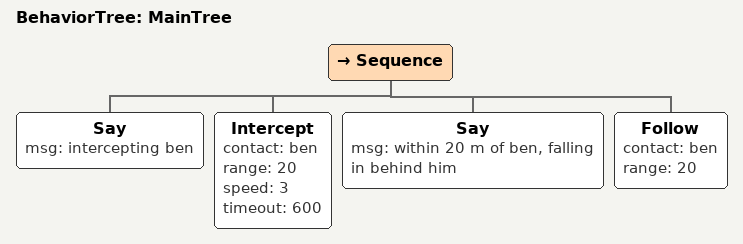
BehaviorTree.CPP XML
<root BTCPP_format="4" main_tree_to_execute="MainTree">
  <BehaviorTree ID="MainTree">
    <Sequence>
      <Say msg="intercepting ben"/>
      <Intercept contact="ben" range="20" speed="3" timeout="600"/>
      <Say msg="within 20 m of ben, falling in behind him"/>
      <Follow contact="ben" range="20"/>
    </Sequence>
  </BehaviorTree>
</root>
